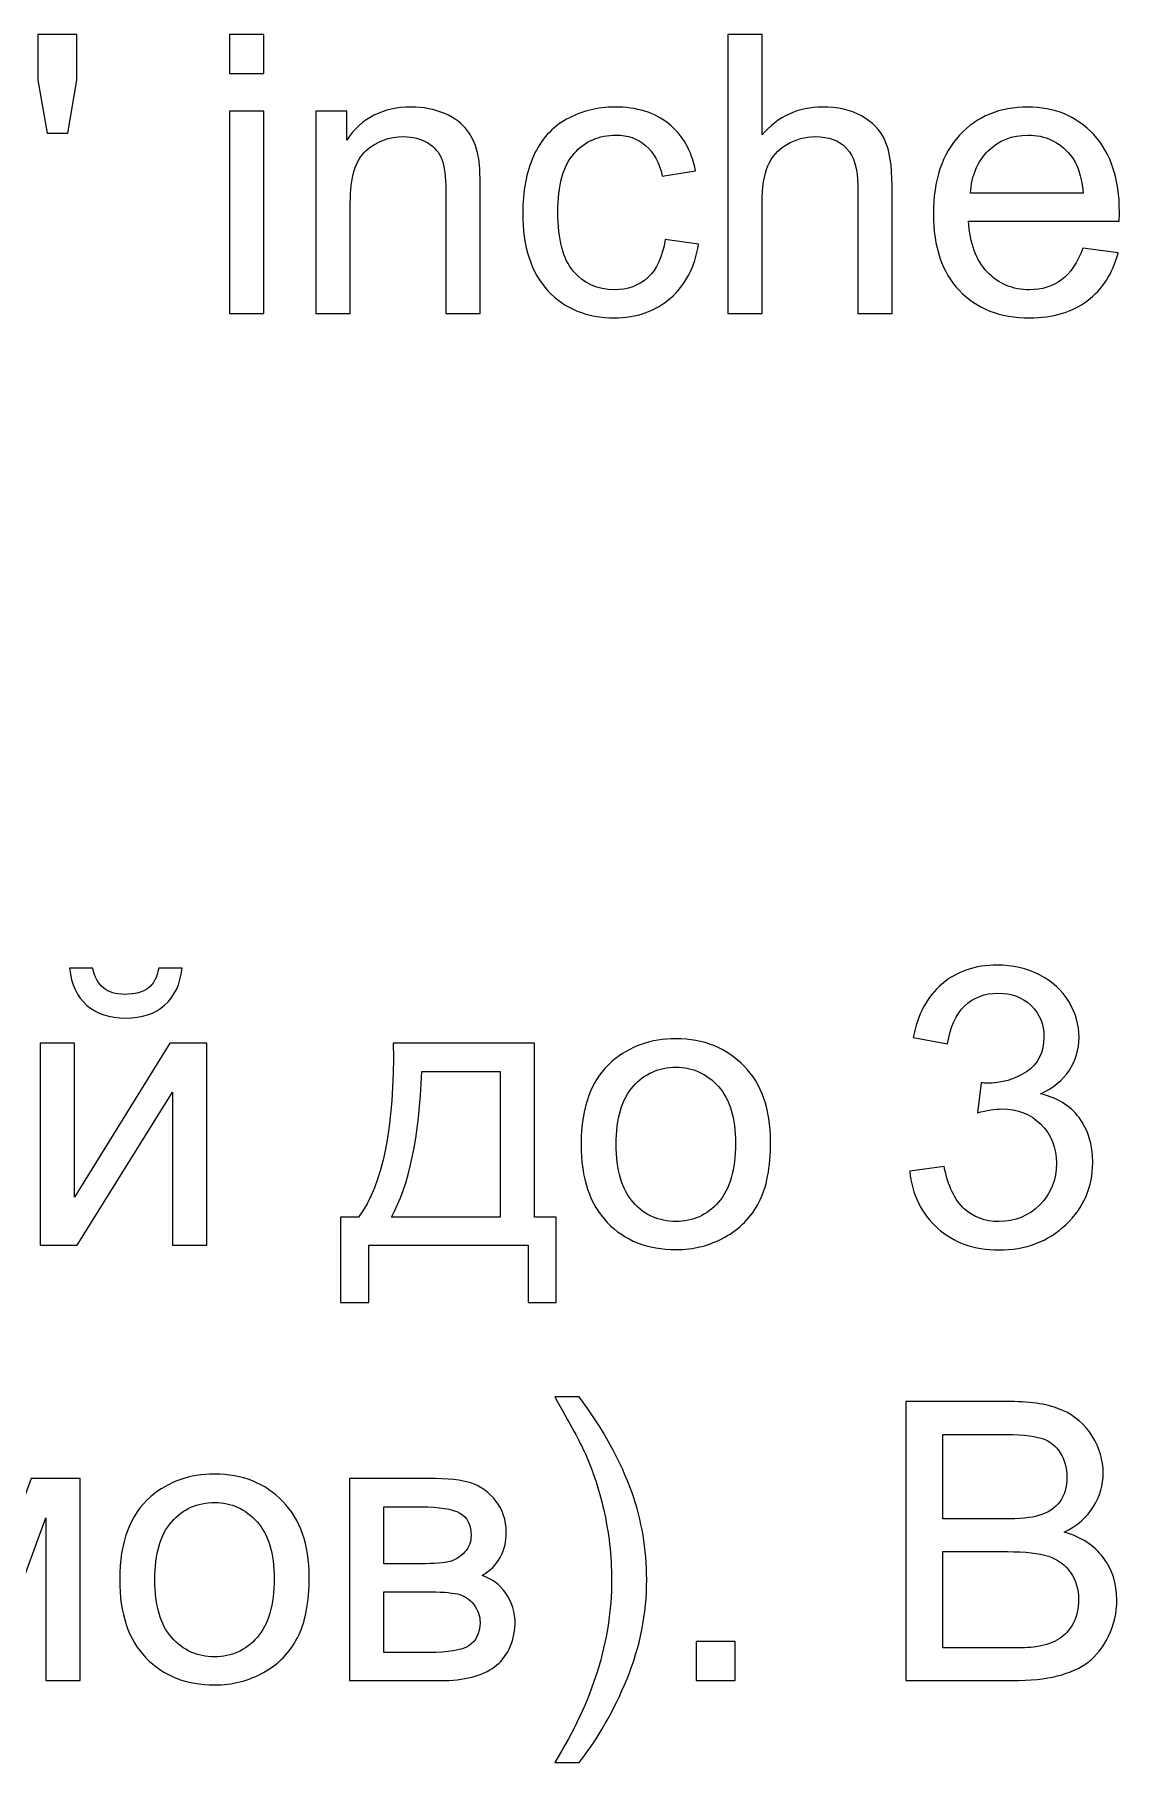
# Model space of a CAD drawing. Header units: millimetres. Extents: x -712 to 738, y -887 to 928.
# Drawn here: x 253.2 to 359.2, y 602.3 to 771.2 of the extents above; entities that cross this region are included whole.
import ezdxf

# ---------------------------------------------------------------- set-up
doc = ezdxf.new("R2010")
doc.units = ezdxf.units.MM
doc.header["$MEASUREMENT"] = 0
doc.layers.add('layer 1', color=7, linetype='Continuous')

msp = doc.modelspace()

# ---------------------------------------------------------------- linework, layer by layer
at = {"layer": 'layer 1', "color": 250, "lineweight": 9}
for points, knots in [([(254.4738, 761.5785), (254.4738, 761.5785), (253.5657, 766.7603), (253.5657, 766.7603), (253.5657, 766.7603), (253.5657, 766.7603), (253.5657, 771.2183), (253.5657, 771.2183), (253.5657, 771.2183), (253.5657, 771.2183), (257.3759, 771.2183), (257.3759, 771.2183), (257.3759, 771.2183), (257.3759, 771.2183), (257.3759, 766.7603), (257.3759, 766.7603), (257.3759, 766.7603), (257.3759, 766.7603), (256.4805, 761.5785), (256.4805, 761.5785), (256.4805, 761.5785), (256.4805, 761.5785), (254.4738, 761.5785), (254.4738, 761.5785)], [0, 0, 0, 0, 0.14285714, 0.14285714, 0.14285714, 0.14285714, 0.28571429, 0.28571429, 0.28571429, 0.28571429, 0.42857143, 0.42857143, 0.42857143, 0.42857143, 0.57142857, 0.57142857, 0.57142857, 0.57142857, 0.71428571, 0.71428571, 0.71428571, 0.71428571, 1, 1, 1, 1]), ([(272.2674, 767.4081), (272.2674, 767.4081), (272.2674, 771.2183), (272.2674, 771.2183), (272.2674, 771.2183), (272.2674, 771.2183), (275.6204, 771.2183), (275.6204, 771.2183), (275.6204, 771.2183), (275.6204, 771.2183), (275.6204, 767.4081), (275.6204, 767.4081), (275.6204, 767.4081), (275.6204, 767.4081), (272.2674, 767.4081), (272.2674, 767.4081)], [0, 0, 0, 0, 0.2, 0.2, 0.2, 0.2, 0.4, 0.4, 0.4, 0.4, 0.6, 0.6, 0.6, 0.6, 1, 1, 1, 1]), ([(320.9744, 743.9373), (320.9744, 743.9373), (320.9744, 771.2183), (320.9744, 771.2183), (320.9744, 771.2183), (320.9744, 771.2183), (324.3274, 771.2183), (324.3274, 771.2183), (324.3274, 771.2183), (324.3274, 771.2183), (324.3274, 761.4007), (324.3274, 761.4007), (324.3274, 761.4007), (325.8832, 763.2232), (327.8455, 764.1313), (330.2205, 764.1313), (330.2205, 764.1313), (331.6747, 764.1313), (332.9384, 763.8455), (334.018, 763.2677), (334.018, 763.2677), (335.0912, 762.6898), (335.8596, 761.896), (336.3231, 760.8799), (336.3231, 760.8799), (336.7867, 759.8639), (337.0153, 758.3843), (337.0153, 756.4538), (337.0153, 756.4538), (337.0153, 756.4538), (337.0153, 743.9373), (337.0153, 743.9373), (337.0153, 743.9373), (337.0153, 743.9373), (333.6624, 743.9373), (333.6624, 743.9373), (333.6624, 743.9373), (333.6624, 743.9373), (333.6624, 756.4411), (333.6624, 756.4411), (333.6624, 756.4411), (333.6624, 758.1112), (333.3004, 759.3305), (332.5828, 760.0925), (332.5828, 760.0925), (331.8589, 760.8545), (330.8428, 761.2356), (329.522, 761.2356), (329.522, 761.2356), (328.5377, 761.2356), (327.6105, 760.9816), (326.7405, 760.4672), (326.7405, 760.4672), (325.8705, 759.9528), (325.2545, 759.2543), (324.8799, 758.3716), (324.8799, 758.3716), (324.5116, 757.4952), (324.3274, 756.2823), (324.3274, 754.7328), (324.3274, 754.7328), (324.3274, 754.7328), (324.3274, 743.9373), (324.3274, 743.9373), (324.3274, 743.9373), (324.3274, 743.9373), (320.9744, 743.9373), (320.9744, 743.9373)], [0, 0, 0, 0, 0.05555556, 0.05555556, 0.05555556, 0.05555556, 0.11111111, 0.11111111, 0.11111111, 0.11111111, 0.16666667, 0.16666667, 0.16666667, 0.16666667, 0.22222222, 0.22222222, 0.22222222, 0.22222222, 0.27777778, 0.27777778, 0.27777778, 0.27777778, 0.33333333, 0.33333333, 0.33333333, 0.33333333, 0.38888889, 0.38888889, 0.38888889, 0.38888889, 0.44444444, 0.44444444, 0.44444444, 0.44444444, 0.5, 0.5, 0.5, 0.5, 0.55555556, 0.55555556, 0.55555556, 0.55555556, 0.61111111, 0.61111111, 0.61111111, 0.61111111, 0.66666667, 0.66666667, 0.66666667, 0.66666667, 0.72222222, 0.72222222, 0.72222222, 0.72222222, 0.77777778, 0.77777778, 0.77777778, 0.77777778, 0.83333333, 0.83333333, 0.83333333, 0.83333333, 0.88888889, 0.88888889, 0.88888889, 0.88888889, 1, 1, 1, 1]), ([(272.2674, 743.9373), (272.2674, 743.9373), (272.2674, 763.7122), (272.2674, 763.7122), (272.2674, 763.7122), (272.2674, 763.7122), (275.6204, 763.7122), (275.6204, 763.7122), (275.6204, 763.7122), (275.6204, 763.7122), (275.6204, 743.9373), (275.6204, 743.9373), (275.6204, 743.9373), (275.6204, 743.9373), (272.2674, 743.9373), (272.2674, 743.9373)], [0, 0, 0, 0, 0.2, 0.2, 0.2, 0.2, 0.4, 0.4, 0.4, 0.4, 0.6, 0.6, 0.6, 0.6, 1, 1, 1, 1]), ([(280.7324, 743.9373), (280.7324, 743.9373), (280.7324, 763.7122), (280.7324, 763.7122), (280.7324, 763.7122), (280.7324, 763.7122), (283.7425, 763.7122), (283.7425, 763.7122), (283.7425, 763.7122), (283.7425, 763.7122), (283.7425, 760.9053), (283.7425, 760.9053), (283.7425, 760.9053), (285.1903, 763.0581), (287.286, 764.1313), (290.0229, 764.1313), (290.0229, 764.1313), (291.2168, 764.1313), (292.3091, 763.9154), (293.3061, 763.4899), (293.3061, 763.4899), (294.3031, 763.0645), (295.0524, 762.4993), (295.5477, 761.8071), (295.5477, 761.8071), (296.043, 761.1149), (296.3923, 760.2894), (296.5892, 759.3368), (296.5892, 759.3368), (296.7098, 758.7145), (296.7733, 757.6286), (296.7733, 756.0791), (296.7733, 756.0791), (296.7733, 756.0791), (296.7733, 743.9373), (296.7733, 743.9373), (296.7733, 743.9373), (296.7733, 743.9373), (293.4204, 743.9373), (293.4204, 743.9373), (293.4204, 743.9373), (293.4204, 743.9373), (293.4204, 755.9521), (293.4204, 755.9521), (293.4204, 755.9521), (293.4204, 757.3174), (293.2934, 758.3398), (293.033, 759.013), (293.033, 759.013), (292.7726, 759.6861), (292.3091, 760.2259), (291.6486, 760.6323), (291.6486, 760.6323), (290.9882, 761.0324), (290.2071, 761.2356), (289.3181, 761.2356), (289.3181, 761.2356), (287.8956, 761.2356), (286.67, 760.7847), (285.6349, 759.8766), (285.6349, 759.8766), (284.5998, 758.9749), (284.0854, 757.2539), (284.0854, 754.7265), (284.0854, 754.7265), (284.0854, 754.7265), (284.0854, 743.9373), (284.0854, 743.9373), (284.0854, 743.9373), (284.0854, 743.9373), (280.7324, 743.9373), (280.7324, 743.9373)], [0, 0, 0, 0, 0.05263158, 0.05263158, 0.05263158, 0.05263158, 0.10526316, 0.10526316, 0.10526316, 0.10526316, 0.15789474, 0.15789474, 0.15789474, 0.15789474, 0.21052632, 0.21052632, 0.21052632, 0.21052632, 0.26315789, 0.26315789, 0.26315789, 0.26315789, 0.31578947, 0.31578947, 0.31578947, 0.31578947, 0.36842105, 0.36842105, 0.36842105, 0.36842105, 0.42105263, 0.42105263, 0.42105263, 0.42105263, 0.47368421, 0.47368421, 0.47368421, 0.47368421, 0.52631579, 0.52631579, 0.52631579, 0.52631579, 0.57894737, 0.57894737, 0.57894737, 0.57894737, 0.63157895, 0.63157895, 0.63157895, 0.63157895, 0.68421053, 0.68421053, 0.68421053, 0.68421053, 0.73684211, 0.73684211, 0.73684211, 0.73684211, 0.78947368, 0.78947368, 0.78947368, 0.78947368, 0.84210526, 0.84210526, 0.84210526, 0.84210526, 0.89473684, 0.89473684, 0.89473684, 0.89473684, 1, 1, 1, 1]), ([(314.84, 751.1767), (314.84, 751.1767), (318.1167, 750.7194), (318.1167, 750.7194), (318.1167, 750.7194), (317.7548, 748.4651), (316.8403, 746.706), (315.3607, 745.4296), (315.3607, 745.4296), (313.8811, 744.1532), (312.0585, 743.5182), (309.9058, 743.5182), (309.9058, 743.5182), (307.2069, 743.5182), (305.0351, 744.4009), (303.3967, 746.1663), (303.3967, 746.1663), (301.752, 747.9316), (300.9328, 750.4591), (300.9328, 753.7485), (300.9328, 753.7485), (300.9328, 755.8822), (301.2884, 757.7429), (301.9933, 759.3432), (301.9933, 759.3432), (302.6982, 760.9371), (303.7714, 762.1373), (305.2192, 762.9311), (305.2192, 762.9311), (306.6608, 763.7312), (308.2293, 764.1313), (309.9312, 764.1313), (309.9312, 764.1313), (312.0712, 764.1313), (313.8303, 763.5915), (315.1892, 762.5056), (315.1892, 762.5056), (316.5546, 761.4197), (317.4309, 759.8766), (317.8119, 757.8826), (317.8119, 757.8826), (317.8119, 757.8826), (314.5733, 757.3873), (314.5733, 757.3873), (314.5733, 757.3873), (314.2621, 758.7145), (313.716, 759.7115), (312.9222, 760.3846), (312.9222, 760.3846), (312.1347, 761.0514), (311.1822, 761.388), (310.0645, 761.388), (310.0645, 761.388), (308.3753, 761.388), (307.0037, 760.7847), (305.9432, 759.5781), (305.9432, 759.5781), (304.889, 758.3652), (304.3619, 756.4601), (304.3619, 753.8438), (304.3619, 753.8438), (304.3619, 751.1894), (304.87, 749.2652), (305.886, 748.065), (305.886, 748.065), (306.9084, 746.8648), (308.2356, 746.2615), (309.8677, 746.2615), (309.8677, 746.2615), (311.1885, 746.2615), (312.2871, 746.6616), (313.1635, 747.4681), (313.1635, 747.4681), (314.0462, 748.2682), (314.605, 749.5065), (314.84, 751.1767)], [0, 0, 0, 0, 0.05, 0.05, 0.05, 0.05, 0.1, 0.1, 0.1, 0.1, 0.15, 0.15, 0.15, 0.15, 0.2, 0.2, 0.2, 0.2, 0.25, 0.25, 0.25, 0.25, 0.3, 0.3, 0.3, 0.3, 0.35, 0.35, 0.35, 0.35, 0.4, 0.4, 0.4, 0.4, 0.45, 0.45, 0.45, 0.45, 0.5, 0.5, 0.5, 0.5, 0.55, 0.55, 0.55, 0.55, 0.6, 0.6, 0.6, 0.6, 0.65, 0.65, 0.65, 0.65, 0.7, 0.7, 0.7, 0.7, 0.75, 0.75, 0.75, 0.75, 0.8, 0.8, 0.8, 0.8, 0.85, 0.85, 0.85, 0.85, 0.9, 0.9, 0.9, 0.9, 1, 1, 1, 1]), ([(355.6535, 750.3384), (355.6535, 750.3384), (359.1208, 749.8812), (359.1208, 749.8812), (359.1208, 749.8812), (358.581, 747.8681), (357.5713, 746.2996), (356.098, 745.1883), (356.098, 745.1883), (354.6247, 744.077), (352.7451, 743.5182), (350.4526, 743.5182), (350.4526, 743.5182), (347.5695, 743.5182), (345.2834, 744.4072), (343.5942, 746.1853), (343.5942, 746.1853), (341.9051, 747.9571), (341.0605, 750.4527), (341.0605, 753.6596), (341.0605, 753.6596), (341.0605, 756.9745), (341.9114, 759.5527), (343.6196, 761.3816), (343.6196, 761.3816), (345.3279, 763.2169), (347.5441, 764.1313), (350.2684, 764.1313), (350.2684, 764.1313), (352.9038, 764.1313), (355.0566, 763.2359), (356.7267, 761.4388), (356.7267, 761.4388), (358.3968, 759.6416), (359.2351, 757.1142), (359.2351, 753.8565), (359.2351, 753.8565), (359.2351, 753.6596), (359.2287, 753.3612), (359.216, 752.9675), (359.216, 752.9675), (359.216, 752.9675), (344.4896, 752.9675), (344.4896, 752.9675), (344.4896, 752.9675), (344.6166, 750.802), (345.2263, 749.1382), (346.3312, 747.9888), (346.3312, 747.9888), (347.4298, 746.8394), (348.8079, 746.2615), (350.4526, 746.2615), (350.4526, 746.2615), (351.6782, 746.2615), (352.726, 746.5854), (353.5896, 747.2331), (353.5896, 747.2331), (354.4596, 747.8808), (355.1455, 748.9159), (355.6535, 750.3384)], [0, 0, 0, 0, 0.0625, 0.0625, 0.0625, 0.0625, 0.125, 0.125, 0.125, 0.125, 0.1875, 0.1875, 0.1875, 0.1875, 0.25, 0.25, 0.25, 0.25, 0.3125, 0.3125, 0.3125, 0.3125, 0.375, 0.375, 0.375, 0.375, 0.4375, 0.4375, 0.4375, 0.4375, 0.5, 0.5, 0.5, 0.5, 0.5625, 0.5625, 0.5625, 0.5625, 0.625, 0.625, 0.625, 0.625, 0.6875, 0.6875, 0.6875, 0.6875, 0.75, 0.75, 0.75, 0.75, 0.8125, 0.8125, 0.8125, 0.8125, 0.875, 0.875, 0.875, 0.875, 1, 1, 1, 1]), ([(344.6802, 755.7108), (344.6802, 755.7108), (355.6916, 755.7108), (355.6916, 755.7108), (355.6916, 755.7108), (355.5455, 757.3746), (355.1201, 758.6192), (354.4279, 759.4511), (354.4279, 759.4511), (353.3674, 760.7402), (351.983, 761.388), (350.2875, 761.388), (350.2875, 761.388), (348.7507, 761.388), (347.4616, 760.8736), (346.4138, 759.8448), (346.4138, 759.8448), (345.3723, 758.8161), (344.7945, 757.4381), (344.6802, 755.7108)], [0, 0, 0, 0, 0.16666667, 0.16666667, 0.16666667, 0.16666667, 0.33333333, 0.33333333, 0.33333333, 0.33333333, 0.5, 0.5, 0.5, 0.5, 0.66666667, 0.66666667, 0.66666667, 0.66666667, 1, 1, 1, 1]), ([(265.3678, 679.9179), (265.3678, 679.9179), (267.6539, 679.9179), (267.6539, 679.9179), (267.6539, 679.9179), (267.4698, 678.3493), (266.8982, 677.1428), (265.9457, 676.3045), (265.9457, 676.3045), (264.9931, 675.4599), (263.7294, 675.0408), (262.1482, 675.0408), (262.1482, 675.0408), (260.5606, 675.0408), (259.2906, 675.4599), (258.3444, 676.2918), (258.3444, 676.2918), (257.3982, 677.1301), (256.8266, 678.3366), (256.6425, 679.9179), (256.6425, 679.9179), (256.6425, 679.9179), (258.9286, 679.9179), (258.9286, 679.9179), (258.9286, 679.9179), (259.1, 679.0606), (259.4493, 678.4192), (259.9637, 678.0001), (259.9637, 678.0001), (260.4781, 677.5746), (261.1766, 677.365), (262.0466, 677.365), (262.0466, 677.365), (263.0563, 677.365), (263.8183, 677.5682), (264.3327, 677.981), (264.3327, 677.981), (264.8471, 678.3874), (265.1963, 679.0352), (265.3678, 679.9179)], [0, 0, 0, 0, 0.09090909, 0.09090909, 0.09090909, 0.09090909, 0.18181818, 0.18181818, 0.18181818, 0.18181818, 0.27272727, 0.27272727, 0.27272727, 0.27272727, 0.36363636, 0.36363636, 0.36363636, 0.36363636, 0.45454545, 0.45454545, 0.45454545, 0.45454545, 0.54545455, 0.54545455, 0.54545455, 0.54545455, 0.63636364, 0.63636364, 0.63636364, 0.63636364, 0.72727273, 0.72727273, 0.72727273, 0.72727273, 0.81818182, 0.81818182, 0.81818182, 0.81818182, 1, 1, 1, 1]), ([(338.7522, 660.0668), (338.7522, 660.0668), (342.1051, 660.524), (342.1051, 660.524), (342.1051, 660.524), (342.4925, 658.6189), (343.1402, 657.2472), (344.061, 656.409), (344.061, 656.409), (344.9818, 655.5707), (346.1122, 655.1516), (347.4521, 655.1516), (347.4521, 655.1516), (349.0397, 655.1516), (350.3796, 655.6977), (351.4592, 656.79), (351.4592, 656.79), (352.5387, 657.8823), (353.0785, 659.2349), (353.0785, 660.8479), (353.0785, 660.8479), (353.0785, 662.3846), (352.5768, 663.6547), (351.5671, 664.658), (351.5671, 664.658), (350.5638, 665.655), (349.2874, 666.1567), (347.7315, 666.1567), (347.7315, 666.1567), (347.0965, 666.1567), (346.3091, 666.0297), (345.3629, 665.782), (345.3629, 665.782), (345.3629, 665.782), (345.7375, 668.7159), (345.7375, 668.7159), (345.7375, 668.7159), (345.9598, 668.6905), (346.1439, 668.6778), (346.2773, 668.6778), (346.2773, 668.6778), (347.7125, 668.6778), (348.9952, 669.0525), (350.1446, 669.7954), (350.1446, 669.7954), (351.2877, 670.5384), (351.8592, 671.6815), (351.8592, 673.2246), (351.8592, 673.2246), (351.8592, 674.4502), (351.4401, 675.4663), (350.6082, 676.2728), (350.6082, 676.2728), (349.7763, 677.0793), (348.7031, 677.4793), (347.3886, 677.4793), (347.3886, 677.4793), (346.0804, 677.4793), (344.9945, 677.0666), (344.1245, 676.241), (344.1245, 676.241), (343.2546, 675.4155), (342.6957, 674.1772), (342.4481, 672.5261), (342.4481, 672.5261), (342.4481, 672.5261), (339.0951, 673.1357), (339.0951, 673.1357), (339.0951, 673.1357), (339.5079, 675.3837), (340.435, 677.1301), (341.8892, 678.3684), (341.8892, 678.3684), (343.3371, 679.6067), (345.1469, 680.2227), (347.3061, 680.2227), (347.3061, 680.2227), (348.792, 680.2227), (350.1637, 679.9052), (351.4147, 679.2638), (351.4147, 679.2638), (352.6721, 678.6287), (353.631, 677.7587), (354.2914, 676.6601), (354.2914, 676.6601), (354.9582, 675.5552), (355.2884, 674.3867), (355.2884, 673.1484), (355.2884, 673.1484), (355.2884, 671.9736), (354.9709, 670.9068), (354.3422, 669.9415), (354.3422, 669.9415), (353.7072, 668.9763), (352.7673, 668.2079), (351.529, 667.6363), (351.529, 667.6363), (353.142, 667.268), (354.393, 666.4933), (355.2884, 665.3185), (355.2884, 665.3185), (356.1774, 664.15), (356.622, 662.6767), (356.622, 660.9177), (356.622, 660.9177), (356.622, 658.5363), (355.752, 656.5106), (354.0183, 654.8532), (354.0183, 654.8532), (352.2784, 653.1957), (350.0811, 652.3702), (347.4267, 652.3702), (347.4267, 652.3702), (345.0326, 652.3702), (343.045, 653.0878), (341.4638, 654.5166), (341.4638, 654.5166), (339.8762, 655.9454), (338.9744, 657.7933), (338.7522, 660.0668)], [0, 0, 0, 0, 0.03225806, 0.03225806, 0.03225806, 0.03225806, 0.06451613, 0.06451613, 0.06451613, 0.06451613, 0.09677419, 0.09677419, 0.09677419, 0.09677419, 0.12903226, 0.12903226, 0.12903226, 0.12903226, 0.16129032, 0.16129032, 0.16129032, 0.16129032, 0.19354839, 0.19354839, 0.19354839, 0.19354839, 0.22580645, 0.22580645, 0.22580645, 0.22580645, 0.25806452, 0.25806452, 0.25806452, 0.25806452, 0.29032258, 0.29032258, 0.29032258, 0.29032258, 0.32258065, 0.32258065, 0.32258065, 0.32258065, 0.35483871, 0.35483871, 0.35483871, 0.35483871, 0.38709677, 0.38709677, 0.38709677, 0.38709677, 0.41935484, 0.41935484, 0.41935484, 0.41935484, 0.4516129, 0.4516129, 0.4516129, 0.4516129, 0.48387097, 0.48387097, 0.48387097, 0.48387097, 0.51612903, 0.51612903, 0.51612903, 0.51612903, 0.5483871, 0.5483871, 0.5483871, 0.5483871, 0.58064516, 0.58064516, 0.58064516, 0.58064516, 0.61290323, 0.61290323, 0.61290323, 0.61290323, 0.64516129, 0.64516129, 0.64516129, 0.64516129, 0.67741935, 0.67741935, 0.67741935, 0.67741935, 0.70967742, 0.70967742, 0.70967742, 0.70967742, 0.74193548, 0.74193548, 0.74193548, 0.74193548, 0.77419355, 0.77419355, 0.77419355, 0.77419355, 0.80645161, 0.80645161, 0.80645161, 0.80645161, 0.83870968, 0.83870968, 0.83870968, 0.83870968, 0.87096774, 0.87096774, 0.87096774, 0.87096774, 0.90322581, 0.90322581, 0.90322581, 0.90322581, 0.93548387, 0.93548387, 0.93548387, 0.93548387, 1, 1, 1, 1]), ([(253.7848, 672.6023), (253.7848, 672.6023), (257.1378, 672.6023), (257.1378, 672.6023), (257.1378, 672.6023), (257.1378, 672.6023), (257.1378, 657.5203), (257.1378, 657.5203), (257.1378, 657.5203), (257.1378, 657.5203), (266.4537, 672.6023), (266.4537, 672.6023), (266.4537, 672.6023), (266.4537, 672.6023), (270.0543, 672.6023), (270.0543, 672.6023), (270.0543, 672.6023), (270.0543, 672.6023), (270.0543, 652.8274), (270.0543, 652.8274), (270.0543, 652.8274), (270.0543, 652.8274), (266.7014, 652.8274), (266.7014, 652.8274), (266.7014, 652.8274), (266.7014, 652.8274), (266.7014, 667.8141), (266.7014, 667.8141), (266.7014, 667.8141), (266.7014, 667.8141), (257.3982, 652.8274), (257.3982, 652.8274), (257.3982, 652.8274), (257.3982, 652.8274), (253.7848, 652.8274), (253.7848, 652.8274), (253.7848, 652.8274), (253.7848, 652.8274), (253.7848, 672.6023), (253.7848, 672.6023)], [0, 0, 0, 0, 0.09090909, 0.09090909, 0.09090909, 0.09090909, 0.18181818, 0.18181818, 0.18181818, 0.18181818, 0.27272727, 0.27272727, 0.27272727, 0.27272727, 0.36363636, 0.36363636, 0.36363636, 0.36363636, 0.45454545, 0.45454545, 0.45454545, 0.45454545, 0.54545455, 0.54545455, 0.54545455, 0.54545455, 0.63636364, 0.63636364, 0.63636364, 0.63636364, 0.72727273, 0.72727273, 0.72727273, 0.72727273, 0.81818182, 0.81818182, 0.81818182, 0.81818182, 1, 1, 1, 1]), ([(288.2862, 672.6023), (288.2862, 672.6023), (302.079, 672.6023), (302.079, 672.6023), (302.079, 672.6023), (302.079, 672.6023), (302.079, 655.5707), (302.079, 655.5707), (302.079, 655.5707), (302.079, 655.5707), (304.2128, 655.5707), (304.2128, 655.5707), (304.2128, 655.5707), (304.2128, 655.5707), (304.2128, 647.2264), (304.2128, 647.2264), (304.2128, 647.2264), (304.2128, 647.2264), (301.4694, 647.2264), (301.4694, 647.2264), (301.4694, 647.2264), (301.4694, 647.2264), (301.4694, 652.8274), (301.4694, 652.8274), (301.4694, 652.8274), (301.4694, 652.8274), (285.8857, 652.8274), (285.8857, 652.8274), (285.8857, 652.8274), (285.8857, 652.8274), (285.8857, 647.2264), (285.8857, 647.2264), (285.8857, 647.2264), (285.8857, 647.2264), (283.1424, 647.2264), (283.1424, 647.2264), (283.1424, 647.2264), (283.1424, 647.2264), (283.1424, 655.5707), (283.1424, 655.5707), (283.1424, 655.5707), (283.1424, 655.5707), (284.8951, 655.5707), (284.8951, 655.5707), (284.8951, 655.5707), (287.2574, 658.7776), (288.3878, 664.4548), (288.2862, 672.6023)], [0, 0, 0, 0, 0.07692308, 0.07692308, 0.07692308, 0.07692308, 0.15384615, 0.15384615, 0.15384615, 0.15384615, 0.23076923, 0.23076923, 0.23076923, 0.23076923, 0.30769231, 0.30769231, 0.30769231, 0.30769231, 0.38461538, 0.38461538, 0.38461538, 0.38461538, 0.46153846, 0.46153846, 0.46153846, 0.46153846, 0.53846154, 0.53846154, 0.53846154, 0.53846154, 0.61538462, 0.61538462, 0.61538462, 0.61538462, 0.69230769, 0.69230769, 0.69230769, 0.69230769, 0.76923077, 0.76923077, 0.76923077, 0.76923077, 0.84615385, 0.84615385, 0.84615385, 0.84615385, 1, 1, 1, 1]), ([(306.6323, 662.7148), (306.6323, 666.3663), (307.6483, 669.0715), (309.6868, 670.8305), (309.6868, 670.8305), (311.3823, 672.2911), (313.4589, 673.0214), (315.9037, 673.0214), (315.9037, 673.0214), (318.6153, 673.0214), (320.8379, 672.1324), (322.5652, 670.3543), (322.5652, 670.3543), (324.2861, 668.5825), (325.1498, 666.125), (325.1498, 662.9943), (325.1498, 662.9943), (325.1498, 660.4541), (324.7688, 658.4601), (324.0067, 657.0059), (324.0067, 657.0059), (323.2447, 655.5517), (322.1334, 654.4213), (320.6728, 653.6148), (320.6728, 653.6148), (319.2186, 652.8083), (317.6247, 652.4083), (315.9037, 652.4083), (315.9037, 652.4083), (313.135, 652.4083), (310.8997, 653.291), (309.1914, 655.0627), (309.1914, 655.0627), (307.4832, 656.8345), (306.6323, 659.3873), (306.6323, 662.7148)], [0, 0, 0, 0, 0.1, 0.1, 0.1, 0.1, 0.2, 0.2, 0.2, 0.2, 0.3, 0.3, 0.3, 0.3, 0.4, 0.4, 0.4, 0.4, 0.5, 0.5, 0.5, 0.5, 0.6, 0.6, 0.6, 0.6, 0.7, 0.7, 0.7, 0.7, 0.8, 0.8, 0.8, 0.8, 1, 1, 1, 1]), ([(291.0676, 669.8208), (290.8199, 663.4007), (289.8293, 658.6506), (288.0956, 655.5707), (288.0956, 655.5707), (288.0956, 655.5707), (298.7261, 655.5707), (298.7261, 655.5707), (298.7261, 655.5707), (298.7261, 655.5707), (298.7261, 669.8208), (298.7261, 669.8208), (298.7261, 669.8208), (298.7261, 669.8208), (291.0676, 669.8208), (291.0676, 669.8208)], [0, 0, 0, 0, 0.2, 0.2, 0.2, 0.2, 0.4, 0.4, 0.4, 0.4, 0.6, 0.6, 0.6, 0.6, 1, 1, 1, 1]), ([(310.0614, 662.7085), (310.0614, 660.1811), (310.6139, 658.2887), (311.7189, 657.0377), (311.7189, 657.0377), (312.8302, 655.7803), (314.2209, 655.1516), (315.9037, 655.1516), (315.9037, 655.1516), (317.5675, 655.1516), (318.9519, 655.7803), (320.0632, 657.044), (320.0632, 657.044), (321.1681, 658.3077), (321.7206, 660.2319), (321.7206, 662.8164), (321.7206, 662.8164), (321.7206, 665.255), (321.1618, 667.1029), (320.0505, 668.3539), (320.0505, 668.3539), (318.9392, 669.6113), (317.5548, 670.24), (315.9037, 670.24), (315.9037, 670.24), (314.2209, 670.24), (312.8302, 669.6176), (311.7189, 668.3666), (311.7189, 668.3666), (310.6139, 667.1156), (310.0614, 665.2296), (310.0614, 662.7085)], [0, 0, 0, 0, 0.11111111, 0.11111111, 0.11111111, 0.11111111, 0.22222222, 0.22222222, 0.22222222, 0.22222222, 0.33333333, 0.33333333, 0.33333333, 0.33333333, 0.44444444, 0.44444444, 0.44444444, 0.44444444, 0.55555556, 0.55555556, 0.55555556, 0.55555556, 0.66666667, 0.66666667, 0.66666667, 0.66666667, 0.77777778, 0.77777778, 0.77777778, 0.77777778, 1, 1, 1, 1]), ([(306.4543, 602.2598), (306.4543, 602.2598), (304.0539, 602.2598), (304.0539, 602.2598), (304.0539, 602.2598), (307.7625, 608.21), (309.6168, 614.1666), (309.6168, 620.1296), (309.6168, 620.1296), (309.6168, 622.4602), (309.3501, 624.7717), (308.8167, 627.0641), (308.8167, 627.0641), (308.3975, 628.9248), (307.807, 630.7092), (307.0513, 632.4238), (307.0513, 632.4238), (306.5686, 633.5351), (305.5653, 635.3958), (304.0539, 637.9994), (304.0539, 637.9994), (304.0539, 637.9994), (306.4543, 637.9994), (306.4543, 637.9994), (306.4543, 637.9994), (308.7786, 634.8877), (310.4995, 631.7634), (311.6171, 628.6263), (311.6171, 628.6263), (312.5697, 625.9274), (313.046, 623.1015), (313.046, 620.1486), (313.046, 620.1486), (313.046, 616.802), (312.4046, 613.5634), (311.1218, 610.439), (311.1218, 610.439), (309.8454, 607.3147), (308.2896, 604.5904), (306.4543, 602.2598)], [0, 0, 0, 0, 0.09090909, 0.09090909, 0.09090909, 0.09090909, 0.18181818, 0.18181818, 0.18181818, 0.18181818, 0.27272727, 0.27272727, 0.27272727, 0.27272727, 0.36363636, 0.36363636, 0.36363636, 0.36363636, 0.45454545, 0.45454545, 0.45454545, 0.45454545, 0.54545455, 0.54545455, 0.54545455, 0.54545455, 0.63636364, 0.63636364, 0.63636364, 0.63636364, 0.72727273, 0.72727273, 0.72727273, 0.72727273, 0.81818182, 0.81818182, 0.81818182, 0.81818182, 1, 1, 1, 1]), ([(338.371, 610.2612), (338.371, 610.2612), (338.371, 637.5422), (338.371, 637.5422), (338.371, 637.5422), (338.371, 637.5422), (348.6077, 637.5422), (348.6077, 637.5422), (348.6077, 637.5422), (350.6907, 637.5422), (352.3608, 637.2691), (353.6245, 636.7166), (353.6245, 636.7166), (354.8819, 636.1641), (355.8662, 635.3132), (356.5774, 634.1638), (356.5774, 634.1638), (357.295, 633.0207), (357.6506, 631.8205), (357.6506, 630.5632), (357.6506, 630.5632), (357.6506, 629.4011), (357.3331, 628.3025), (356.7044, 627.2737), (356.7044, 627.2737), (356.0757, 626.2449), (355.1232, 625.4131), (353.8468, 624.778), (353.8468, 624.778), (355.4978, 624.2954), (356.7679, 623.4699), (357.6506, 622.3014), (357.6506, 622.3014), (358.5396, 621.1393), (358.9842, 619.7613), (358.9842, 618.1737), (358.9842, 618.1737), (358.9842, 616.8909), (358.7111, 615.7034), (358.1713, 614.6048), (358.1713, 614.6048), (357.6316, 613.5062), (356.9648, 612.6616), (356.171, 612.0647), (356.171, 612.0647), (355.3772, 611.4741), (354.3802, 611.0232), (353.1863, 610.7184), (353.1863, 610.7184), (351.9861, 610.4136), (350.5192, 610.2612), (348.7792, 610.2612), (348.7792, 610.2612), (348.7792, 610.2612), (338.371, 610.2612), (338.371, 610.2612)], [0, 0, 0, 0, 0.06666667, 0.06666667, 0.06666667, 0.06666667, 0.13333333, 0.13333333, 0.13333333, 0.13333333, 0.2, 0.2, 0.2, 0.2, 0.26666667, 0.26666667, 0.26666667, 0.26666667, 0.33333333, 0.33333333, 0.33333333, 0.33333333, 0.4, 0.4, 0.4, 0.4, 0.46666667, 0.46666667, 0.46666667, 0.46666667, 0.53333333, 0.53333333, 0.53333333, 0.53333333, 0.6, 0.6, 0.6, 0.6, 0.66666667, 0.66666667, 0.66666667, 0.66666667, 0.73333333, 0.73333333, 0.73333333, 0.73333333, 0.8, 0.8, 0.8, 0.8, 0.86666667, 0.86666667, 0.86666667, 0.86666667, 1, 1, 1, 1]), ([(341.9907, 626.0735), (341.9907, 626.0735), (347.8902, 626.0735), (347.8902, 626.0735), (347.8902, 626.0735), (349.4904, 626.0735), (350.6399, 626.1814), (351.332, 626.391), (351.332, 626.391), (352.2528, 626.6641), (352.945, 627.1213), (353.4086, 627.7563), (353.4086, 627.7563), (353.8722, 628.3914), (354.1071, 629.1851), (354.1071, 630.144), (354.1071, 630.144), (354.1071, 631.0521), (353.8912, 631.8523), (353.453, 632.5381), (353.453, 632.5381), (353.0212, 633.2303), (352.3989, 633.7066), (351.5924, 633.9606), (351.5924, 633.9606), (350.7859, 634.2146), (349.4015, 634.3416), (347.4456, 634.3416), (347.4456, 634.3416), (347.4456, 634.3416), (341.9907, 634.3416), (341.9907, 634.3416), (341.9907, 634.3416), (341.9907, 634.3416), (341.9907, 626.0735), (341.9907, 626.0735)], [0, 0, 0, 0, 0.1, 0.1, 0.1, 0.1, 0.2, 0.2, 0.2, 0.2, 0.3, 0.3, 0.3, 0.3, 0.4, 0.4, 0.4, 0.4, 0.5, 0.5, 0.5, 0.5, 0.6, 0.6, 0.6, 0.6, 0.7, 0.7, 0.7, 0.7, 0.8, 0.8, 0.8, 0.8, 1, 1, 1, 1]), ([(261.5513, 620.1486), (261.5513, 623.8001), (262.5673, 626.5053), (264.6058, 628.2643), (264.6058, 628.2643), (266.3013, 629.7249), (268.3779, 630.4552), (270.8227, 630.4552), (270.8227, 630.4552), (273.5343, 630.4552), (275.7569, 629.5662), (277.4842, 627.7881), (277.4842, 627.7881), (279.2051, 626.0163), (280.0688, 623.5588), (280.0688, 620.4281), (280.0688, 620.4281), (280.0688, 617.8879), (279.6878, 615.8939), (278.9257, 614.4397), (278.9257, 614.4397), (278.1637, 612.9855), (277.0524, 611.8551), (275.5918, 611.0486), (275.5918, 611.0486), (274.1376, 610.2421), (272.5437, 609.8421), (270.8227, 609.8421), (270.8227, 609.8421), (268.054, 609.8421), (265.8187, 610.7248), (264.1104, 612.4965), (264.1104, 612.4965), (262.4022, 614.2683), (261.5513, 616.8211), (261.5513, 620.1486)], [0, 0, 0, 0, 0.1, 0.1, 0.1, 0.1, 0.2, 0.2, 0.2, 0.2, 0.3, 0.3, 0.3, 0.3, 0.4, 0.4, 0.4, 0.4, 0.5, 0.5, 0.5, 0.5, 0.6, 0.6, 0.6, 0.6, 0.7, 0.7, 0.7, 0.7, 0.8, 0.8, 0.8, 0.8, 1, 1, 1, 1]), ([(236.7278, 630.0361), (236.7278, 630.0361), (241.8843, 630.0361), (241.8843, 630.0361), (241.8843, 630.0361), (241.8843, 630.0361), (247.1106, 614.2111), (247.1106, 614.2111), (247.1106, 614.2111), (247.1106, 614.2111), (252.8957, 630.0361), (252.8957, 630.0361), (252.8957, 630.0361), (252.8957, 630.0361), (257.6839, 630.0361), (257.6839, 630.0361), (257.6839, 630.0361), (257.6839, 630.0361), (257.6839, 610.2612), (257.6839, 610.2612), (257.6839, 610.2612), (257.6839, 610.2612), (254.3309, 610.2612), (254.3309, 610.2612), (254.3309, 610.2612), (254.3309, 610.2612), (254.3309, 626.1814), (254.3309, 626.1814), (254.3309, 626.1814), (254.3309, 626.1814), (248.5077, 610.2612), (248.5077, 610.2612), (248.5077, 610.2612), (248.5077, 610.2612), (245.5103, 610.2612), (245.5103, 610.2612), (245.5103, 610.2612), (245.5103, 610.2612), (240.0046, 626.9435), (240.0046, 626.9435), (240.0046, 626.9435), (240.0046, 626.9435), (240.0046, 610.2612), (240.0046, 610.2612), (240.0046, 610.2612), (240.0046, 610.2612), (236.7278, 610.2612), (236.7278, 610.2612), (236.7278, 610.2612), (236.7278, 610.2612), (236.7278, 630.0361), (236.7278, 630.0361)], [0, 0, 0, 0, 0.07142857, 0.07142857, 0.07142857, 0.07142857, 0.14285714, 0.14285714, 0.14285714, 0.14285714, 0.21428571, 0.21428571, 0.21428571, 0.21428571, 0.28571429, 0.28571429, 0.28571429, 0.28571429, 0.35714286, 0.35714286, 0.35714286, 0.35714286, 0.42857143, 0.42857143, 0.42857143, 0.42857143, 0.5, 0.5, 0.5, 0.5, 0.57142857, 0.57142857, 0.57142857, 0.57142857, 0.64285714, 0.64285714, 0.64285714, 0.64285714, 0.71428571, 0.71428571, 0.71428571, 0.71428571, 0.78571429, 0.78571429, 0.78571429, 0.78571429, 0.85714286, 0.85714286, 0.85714286, 0.85714286, 1, 1, 1, 1]), ([(283.9996, 630.0361), (283.9996, 630.0361), (291.7153, 630.0361), (291.7153, 630.0361), (291.7153, 630.0361), (293.6077, 630.0361), (295.0174, 629.8773), (295.9446, 629.5598), (295.9446, 629.5598), (296.8654, 629.2423), (297.6592, 628.6644), (298.3196, 627.8198), (298.3196, 627.8198), (298.9864, 626.9689), (299.3166, 625.9592), (299.3166, 624.778), (299.3166, 624.778), (299.3166, 623.8318), (299.1197, 623.0063), (298.7324, 622.3078), (298.7324, 622.3078), (298.3386, 621.6029), (297.7544, 621.0123), (296.967, 620.5424), (296.967, 620.5424), (297.8941, 620.2312), (298.6625, 619.6533), (299.2785, 618.8024), (299.2785, 618.8024), (299.8881, 617.9578), (300.1929, 616.9481), (300.1929, 615.786), (300.1929, 615.786), (300.0723, 613.9126), (299.3991, 612.5219), (298.1862, 611.6202), (298.1862, 611.6202), (296.9733, 610.7121), (295.2079, 610.2612), (292.8964, 610.2612), (292.8964, 610.2612), (292.8964, 610.2612), (283.9996, 610.2612), (283.9996, 610.2612), (283.9996, 610.2612), (283.9996, 610.2612), (283.9996, 630.0361), (283.9996, 630.0361)], [0, 0, 0, 0, 0.07692308, 0.07692308, 0.07692308, 0.07692308, 0.15384615, 0.15384615, 0.15384615, 0.15384615, 0.23076923, 0.23076923, 0.23076923, 0.23076923, 0.30769231, 0.30769231, 0.30769231, 0.30769231, 0.38461538, 0.38461538, 0.38461538, 0.38461538, 0.46153846, 0.46153846, 0.46153846, 0.46153846, 0.53846154, 0.53846154, 0.53846154, 0.53846154, 0.61538462, 0.61538462, 0.61538462, 0.61538462, 0.69230769, 0.69230769, 0.69230769, 0.69230769, 0.76923077, 0.76923077, 0.76923077, 0.76923077, 0.84615385, 0.84615385, 0.84615385, 0.84615385, 1, 1, 1, 1]), ([(264.9804, 620.1423), (264.9804, 617.6149), (265.5329, 615.7225), (266.6379, 614.4715), (266.6379, 614.4715), (267.7492, 613.2141), (269.1399, 612.5854), (270.8227, 612.5854), (270.8227, 612.5854), (272.4865, 612.5854), (273.8709, 613.2141), (274.9822, 614.4778), (274.9822, 614.4778), (276.0871, 615.7415), (276.6396, 617.6657), (276.6396, 620.2502), (276.6396, 620.2502), (276.6396, 622.6888), (276.0808, 624.5367), (274.9695, 625.7877), (274.9695, 625.7877), (273.8582, 627.0451), (272.4738, 627.6738), (270.8227, 627.6738), (270.8227, 627.6738), (269.1399, 627.6738), (267.7492, 627.0514), (266.6379, 625.8004), (266.6379, 625.8004), (265.5329, 624.5494), (264.9804, 622.6634), (264.9804, 620.1423)], [0, 0, 0, 0, 0.11111111, 0.11111111, 0.11111111, 0.11111111, 0.22222222, 0.22222222, 0.22222222, 0.22222222, 0.33333333, 0.33333333, 0.33333333, 0.33333333, 0.44444444, 0.44444444, 0.44444444, 0.44444444, 0.55555556, 0.55555556, 0.55555556, 0.55555556, 0.66666667, 0.66666667, 0.66666667, 0.66666667, 0.77777778, 0.77777778, 0.77777778, 0.77777778, 1, 1, 1, 1]), ([(287.3526, 621.6918), (287.3526, 621.6918), (290.9088, 621.6918), (290.9088, 621.6918), (290.9088, 621.6918), (292.3249, 621.6918), (293.3028, 621.768), (293.8299, 621.914), (293.8299, 621.914), (294.3633, 622.0664), (294.8396, 622.3649), (295.2587, 622.8221), (295.2587, 622.8221), (295.6779, 623.273), (295.8874, 623.8191), (295.8874, 624.4542), (295.8874, 624.4542), (295.8874, 625.502), (295.5191, 626.2259), (294.7888, 626.6387), (294.7888, 626.6387), (294.0522, 627.0514), (292.7948, 627.2546), (291.0167, 627.2546), (291.0167, 627.2546), (291.0167, 627.2546), (287.3526, 627.2546), (287.3526, 627.2546), (287.3526, 627.2546), (287.3526, 627.2546), (287.3526, 621.6918), (287.3526, 621.6918)], [0, 0, 0, 0, 0.11111111, 0.11111111, 0.11111111, 0.11111111, 0.22222222, 0.22222222, 0.22222222, 0.22222222, 0.33333333, 0.33333333, 0.33333333, 0.33333333, 0.44444444, 0.44444444, 0.44444444, 0.44444444, 0.55555556, 0.55555556, 0.55555556, 0.55555556, 0.66666667, 0.66666667, 0.66666667, 0.66666667, 0.77777778, 0.77777778, 0.77777778, 0.77777778, 1, 1, 1, 1]), ([(341.9907, 613.4618), (341.9907, 613.4618), (348.7856, 613.4618), (348.7856, 613.4618), (348.7856, 613.4618), (349.954, 613.4618), (350.7732, 613.5062), (351.2495, 613.5951), (351.2495, 613.5951), (352.075, 613.7412), (352.7736, 613.9888), (353.3324, 614.3381), (353.3324, 614.3381), (353.8912, 614.6874), (354.3484, 615.1954), (354.7104, 615.8622), (354.7104, 615.8622), (355.0724, 616.529), (355.2502, 617.2974), (355.2502, 618.1673), (355.2502, 618.1673), (355.2502, 619.1897), (354.9898, 620.0724), (354.4627, 620.8281), (354.4627, 620.8281), (353.942, 621.5838), (353.2181, 622.1109), (352.2909, 622.4157), (352.2909, 622.4157), (351.3701, 622.7205), (350.0366, 622.8729), (348.3029, 622.8729), (348.3029, 622.8729), (348.3029, 622.8729), (341.9907, 622.8729), (341.9907, 622.8729), (341.9907, 622.8729), (341.9907, 622.8729), (341.9907, 613.4618), (341.9907, 613.4618)], [0, 0, 0, 0, 0.09090909, 0.09090909, 0.09090909, 0.09090909, 0.18181818, 0.18181818, 0.18181818, 0.18181818, 0.27272727, 0.27272727, 0.27272727, 0.27272727, 0.36363636, 0.36363636, 0.36363636, 0.36363636, 0.45454545, 0.45454545, 0.45454545, 0.45454545, 0.54545455, 0.54545455, 0.54545455, 0.54545455, 0.63636364, 0.63636364, 0.63636364, 0.63636364, 0.72727273, 0.72727273, 0.72727273, 0.72727273, 0.81818182, 0.81818182, 0.81818182, 0.81818182, 1, 1, 1, 1]), ([(287.3526, 613.0045), (287.3526, 613.0045), (291.7534, 613.0045), (291.7534, 613.0045), (291.7534, 613.0045), (293.6458, 613.0045), (294.9476, 613.2268), (295.6525, 613.665), (295.6525, 613.665), (296.3573, 614.1095), (296.7257, 614.8652), (296.7638, 615.9511), (296.7638, 615.9511), (296.7638, 616.5798), (296.5606, 617.1703), (296.1541, 617.7101), (296.1541, 617.7101), (295.7414, 618.2499), (295.2079, 618.5928), (294.5539, 618.7325), (294.5539, 618.7325), (293.8998, 618.8786), (292.8456, 618.9484), (291.3977, 618.9484), (291.3977, 618.9484), (291.3977, 618.9484), (287.3526, 618.9484), (287.3526, 618.9484), (287.3526, 618.9484), (287.3526, 618.9484), (287.3526, 613.0045), (287.3526, 613.0045)], [0, 0, 0, 0, 0.11111111, 0.11111111, 0.11111111, 0.11111111, 0.22222222, 0.22222222, 0.22222222, 0.22222222, 0.33333333, 0.33333333, 0.33333333, 0.33333333, 0.44444444, 0.44444444, 0.44444444, 0.44444444, 0.55555556, 0.55555556, 0.55555556, 0.55555556, 0.66666667, 0.66666667, 0.66666667, 0.66666667, 0.77777778, 0.77777778, 0.77777778, 0.77777778, 1, 1, 1, 1]), ([(317.8849, 610.2612), (317.8849, 610.2612), (317.8849, 614.0714), (317.8849, 614.0714), (317.8849, 614.0714), (317.8849, 614.0714), (321.6951, 614.0714), (321.6951, 614.0714), (321.6951, 614.0714), (321.6951, 614.0714), (321.6951, 610.2612), (321.6951, 610.2612), (321.6951, 610.2612), (321.6951, 610.2612), (317.8849, 610.2612), (317.8849, 610.2612)], [0, 0, 0, 0, 0.2, 0.2, 0.2, 0.2, 0.4, 0.4, 0.4, 0.4, 0.6, 0.6, 0.6, 0.6, 1, 1, 1, 1])]:
    msp.add_open_spline(points, degree=3, knots=knots, dxfattribs=at)

doc.saveas('drawing.dxf')
